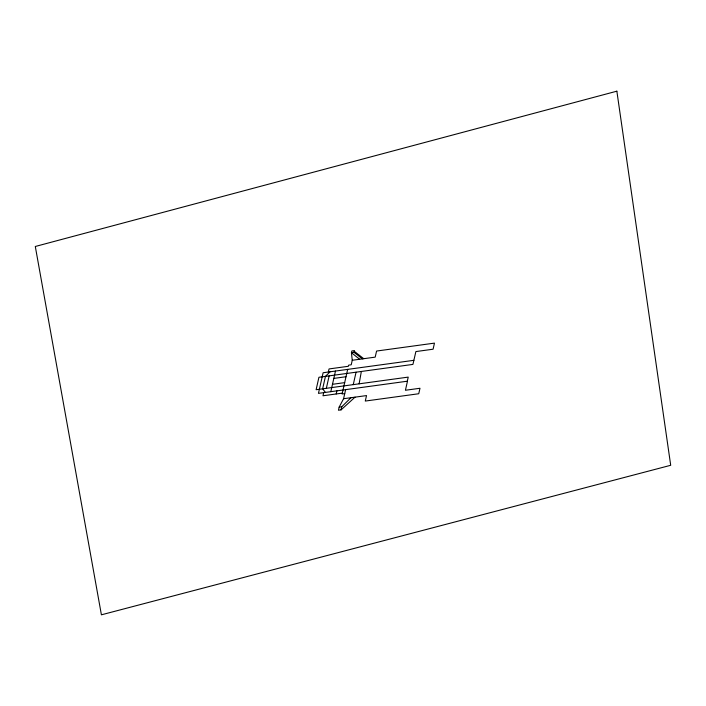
<?xml version="1.0" encoding="UTF-8"?>
<svg xmlns="http://www.w3.org/2000/svg" width="706" height="706" viewBox="0 0 706 706"><rect width="100%" height="100%" fill="white"/><g stroke="black" fill="none" stroke-linecap="round" stroke-linejoin="round"><path stroke-width="1.06" d="M359.125 383.835L361.348 371.462M323.683 392.651L322.977 395.775L342.313 393.127M328.334 372.027L329.031 368.938L348.367 366.29L348.632 365.152L351.235 364.79L352.25 360.272L351.438 352.7L351.826 350.979L354.43 350.626L354.041 352.338L362.399 358.886M326.349 388.318L329.155 375.866M330.823 391.68L335.474 371.047M336.215 393.957L336.921 390.842M345.622 389.65L343.575 398.722L339.154 407.133L338.456 410.23L341.06 409.877L355.047 397.151M347.67 369.379L342.119 393.983L344.731 393.621M341.06 409.877L341.757 406.78L350.97 397.707M353.256 384.638L356.062 372.186M407.309 381.214L408.227 377.11L316.12 389.712L318.927 377.269L412.931 364.402L415.878 351.57L433.087 349.214L434.464 343.125L376.572 351.05L375.204 357.13L352.25 360.272M330.073 371.788L325.457 376.377L322.642 388.821L325.422 392.412M354.041 352.338L351.438 352.7L359.645 359.266M413.91 360.316L323.11 372.742L318.459 393.366L407.477 381.187L405.429 390.259L419.982 388.265L418.746 393.745L365.284 401.061L366.529 395.581L343.575 398.722M333.814 378.407L346.011 376.739M332.482 384.302L344.678 382.634M339.154 407.133L341.757 406.78M354.28 351.306L363.731 358.701M616.859 91.18L35.3 246.482L101.408 614.82L670.7 465.289L616.859 91.18"/></g></svg>
